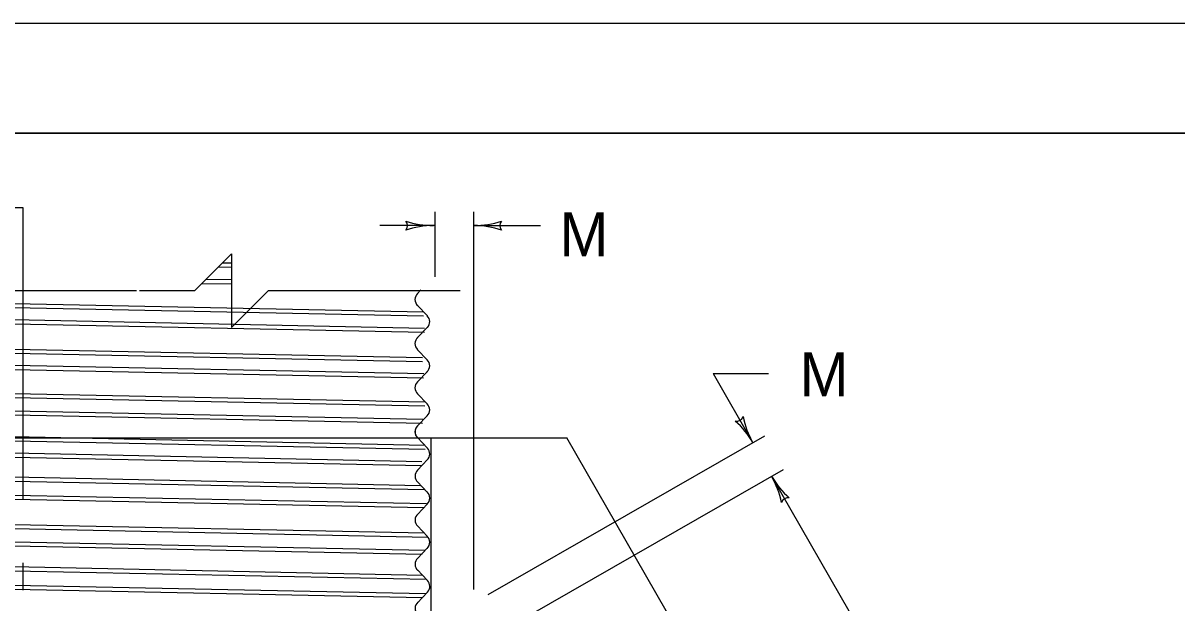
# Model space of a CAD drawing. Extents: x 1000 to 1036.3, y 1000 to 1022.
# Drawn here: x 1012.03 to 1017.27, y 1019.37 to 1022 of the extents above; entities that cross this region are included whole.
import ezdxf

# ---------------------------------------------------------------- set-up
doc = ezdxf.new("R2010")
doc.units = 0
for name, color, linetype in [('Level 1', 7, 'Continuous'), ('Level 10', 7, 'Continuous'), ('Level 11', 7, 'Continuous')]:
    doc.layers.add(name, color=color, linetype=linetype)

msp = doc.modelspace()

# ---------------------------------------------------------------- linework, layer by layer
at = {"layer": 'Level 1'}
for p, q in [((1012.0343, 1021.1623), (1011.5348, 1021.1623)), ((1012.0343, 1019.8409), (1012.0343, 1021.1623)), ((1013.9029, 1020.8494), (1013.9029, 1021.1441)), ((1014.078, 1019.4305), (1014.078, 1021.1441)), ((1013.9029, 1021.0816), (1013.6508, 1021.0816)), ((1014.078, 1021.0816), (1014.3796, 1021.0816)), ((1012.9188, 1020.8937), (1012.979, 1020.8924)), ((1012.9385, 1020.9132), (1012.979, 1020.9125)), ((1012.8445, 1020.8193), (1012.9784, 1020.8166)), ((1012.8642, 1020.839), (1012.9789, 1020.8367)), ((1013.8377, 1020.7897), (1013.821, 1020.7722)), ((1010.2033, 1020.7465), (1013.8494, 1020.6716)), ((1010.2207, 1020.7648), (1013.8497, 1020.6902)), ((1011.4823, 1020.7869), (1012.5487, 1020.7869)), ((1013.3961, 1020.7869), (1014.0148, 1020.7869)), ((1010.2048, 1020.6917), (1013.8544, 1020.6166)), ((1013.821, 1020.7202), (1013.8671, 1020.672)), ((1010.2229, 1020.6726), (1013.8541, 1020.5978)), ((1013.8671, 1020.6202), (1013.821, 1020.5719)), ((1010.1972, 1020.54), (1013.8452, 1020.4649)), ((1010.2149, 1020.5583), (1013.8455, 1020.4836)), ((1010.2119, 1020.4849), (1013.8502, 1020.4101)), ((1013.821, 1020.52), (1013.8671, 1020.4717)), ((1010.2291, 1020.4658), (1013.8497, 1020.3913)), ((1013.8671, 1020.4199), (1013.821, 1020.3717)), ((1015.1626, 1020.4108), (1015.3431, 1020.0967)), ((1015.1626, 1020.4108), (1015.4129, 1020.4108)), ((1010.1966, 1020.3388), (1013.8559, 1020.2637)), ((1010.2139, 1020.3572), (1013.8562, 1020.2823)), ((1013.821, 1020.3197), (1013.8671, 1020.2716)), ((1010.2168, 1020.2784), (1013.8459, 1020.2037)), ((1010.235, 1020.2592), (1013.8455, 1020.185)), ((1013.8671, 1020.2197), (1013.821, 1020.1714)), ((1010.2166, 1020.1608), (1013.857, 1020.0858)), ((1010.1805, 1020.1189), (1013.8229, 1020.1189)), ((1010.199, 1020.1423), (1013.8566, 1020.0672)), ((1013.8217, 1020.1202), (1013.8677, 1020.0718)), ((1013.8229, 1020.1189), (1014.4999, 1020.1189)), ((1013.8841, 1018.9926), (1013.8841, 1020.1189)), ((1014.1432, 1019.4078), (1015.3972, 1020.1278)), ((1016.4422, 1016.7361), (1014.4999, 1020.1189)), ((1010.211, 1020.0869), (1013.8417, 1020.0122)), ((1010.2292, 1020.0676), (1013.8413, 1019.9934)), ((1013.8677, 1020.0202), (1013.8217, 1019.9717)), ((1010.2152, 1019.9592), (1013.8528, 1019.8842)), ((1010.2328, 1019.9776), (1013.8358, 1019.9034)), ((1014.2298, 1019.2569), (1015.4819, 1019.9758)), ((1013.8217, 1019.92), (1013.8677, 1019.8716)), ((1015.4277, 1019.9447), (1016.4283, 1018.2017)), ((1010.202, 1019.896), (1013.8624, 1019.8208)), ((1010.2203, 1019.8768), (1013.8504, 1019.8022)), ((1013.8677, 1019.8199), (1013.8217, 1019.7715)), ((1010.2012, 1019.7442), (1013.8707, 1019.6688)), ((1010.2188, 1019.7626), (1013.8535, 1019.6878)), ((1013.8217, 1019.7198), (1013.8677, 1019.6714)), ((1010.2132, 1019.684), (1013.8571, 1019.6091)), ((1010.2315, 1019.6648), (1013.8427, 1019.5906)), ((1013.8677, 1019.6197), (1013.8217, 1019.5712)), ((1010.2096, 1019.5527), (1013.8627, 1019.4775)), ((1010.227, 1019.571), (1013.8447, 1019.4965)), ((1012.0343, 1019.4277), (1012.0343, 1019.5527)), ((1010.2092, 1019.488), (1013.8588, 1019.4128)), ((1013.8217, 1019.5196), (1013.8677, 1019.4712)), ((1010.2275, 1019.4688), (1013.845, 1019.3943)), ((1013.8677, 1019.4194), (1013.8217, 1019.371))]:
    msp.add_line(p, q, dxfattribs=at)
msp.add_lwpolyline([(1012.5617, 1020.7869), (1012.8121, 1020.787), (1012.979, 1020.9538), (1012.9788, 1020.6198), (1013.1458, 1020.787), (1013.3961, 1020.7869)], dxfattribs=at)
for centre, radius, start, end in [((1013.7454, 1021.0817), 0.0313, 318.7746, 40.8913), ((1013.8942, 1021.473), 0.3914, 251.3472, 269.9939), ((1014.078, 1021.473), 0.3914, 270, 288.6688), ((1014.2268, 1021.0816), 0.0313, 138.7746, 220.8913), ((1013.8942, 1020.6902), 0.3914, 90, 108.6688), ((1013.8942, 1020.6902), 0.3914, 89.9878, 90), ((1014.078, 1021.473), 0.3914, 269.9878, 270), ((1014.078, 1020.6902), 0.3914, 71.3472, 89.9939), ((1013.8482, 1020.7462), 0.0375, 132.5449, 227.7297), ((1013.8398, 1020.6461), 0.0375, 315.8991, 45.0719), ((1013.8482, 1020.5459), 0.0375, 131.2147, 226.0823), ((1013.8398, 1020.4458), 0.0375, 312.5198, 45.7524), ((1013.8482, 1020.3457), 0.0375, 133.7046, 227.3225), ((1013.8398, 1020.2456), 0.0375, 313.3366, 46.8103), ((1015.2691, 1020.2257), 0.0313, 258.6309, 340.7475), ((1015.6826, 1020.2914), 0.3914, 191.2034, 209.8501), ((1013.8482, 1020.1455), 0.0375, 132.8628, 225.3237), ((1013.8487, 1020.1461), 0.0375, 137.6124, 225.6478), ((1015.0037, 1019.9017), 0.3914, 29.8563, 48.525), ((1013.8487, 1020.1461), 0.0375, 224.6775, 226.4095), ((1013.8404, 1020.0459), 0.0375, 313.0944, 45.144), ((1015.0037, 1019.9017), 0.3914, 29.844, 29.8563), ((1013.8487, 1019.9458), 0.0375, 134.0941, 227.2676), ((1015.7672, 1020.1396), 0.3914, 209.8515, 209.8637), ((1015.7672, 1020.1396), 0.3914, 209.8637, 228.5325), ((1015.0884, 1019.7498), 0.3914, 11.2109, 29.8576), ((1013.8404, 1019.8457), 0.0375, 312.7267, 48.2098), ((1015.5019, 1019.8156), 0.0313, 78.6383, 160.755), ((1013.8487, 1019.7456), 0.0375, 130.1974, 227.0171), ((1013.8404, 1019.6455), 0.0375, 312.1466, 47.279), ((1013.8487, 1019.5454), 0.0375, 132.5449, 227.7297), ((1013.8404, 1019.4452), 0.0375, 315.8991, 45.0719), ((1013.8487, 1019.3451), 0.0375, 131.2147, 226.0823)]:
    msp.add_arc(centre, radius, start, end, dxfattribs=at)
at = {"layer": 'Level 10'}
for p, q in [((1000, 1022), (1036, 1022)), ((1007, 1021.5), (1035.5, 1021.5))]:
    msp.add_line(p, q, dxfattribs=at)
at = {"layer": 'Level 11'}
msp.add_lwpolyline([(1007, 1000.5), (1035.5, 1000.5), (1035.5, 1021.5), (1007, 1021.5)], close=True, dxfattribs=at)

# ---------------------------------------------------------------- texts
at = {"layer": 'Level 1'}
for p in [(1014.4654, 1020.9421), (1015.554, 1020.3067)]:
    msp.add_text('M', height=0.2002, dxfattribs=at).set_placement(p)

doc.saveas('drawing.dxf')
